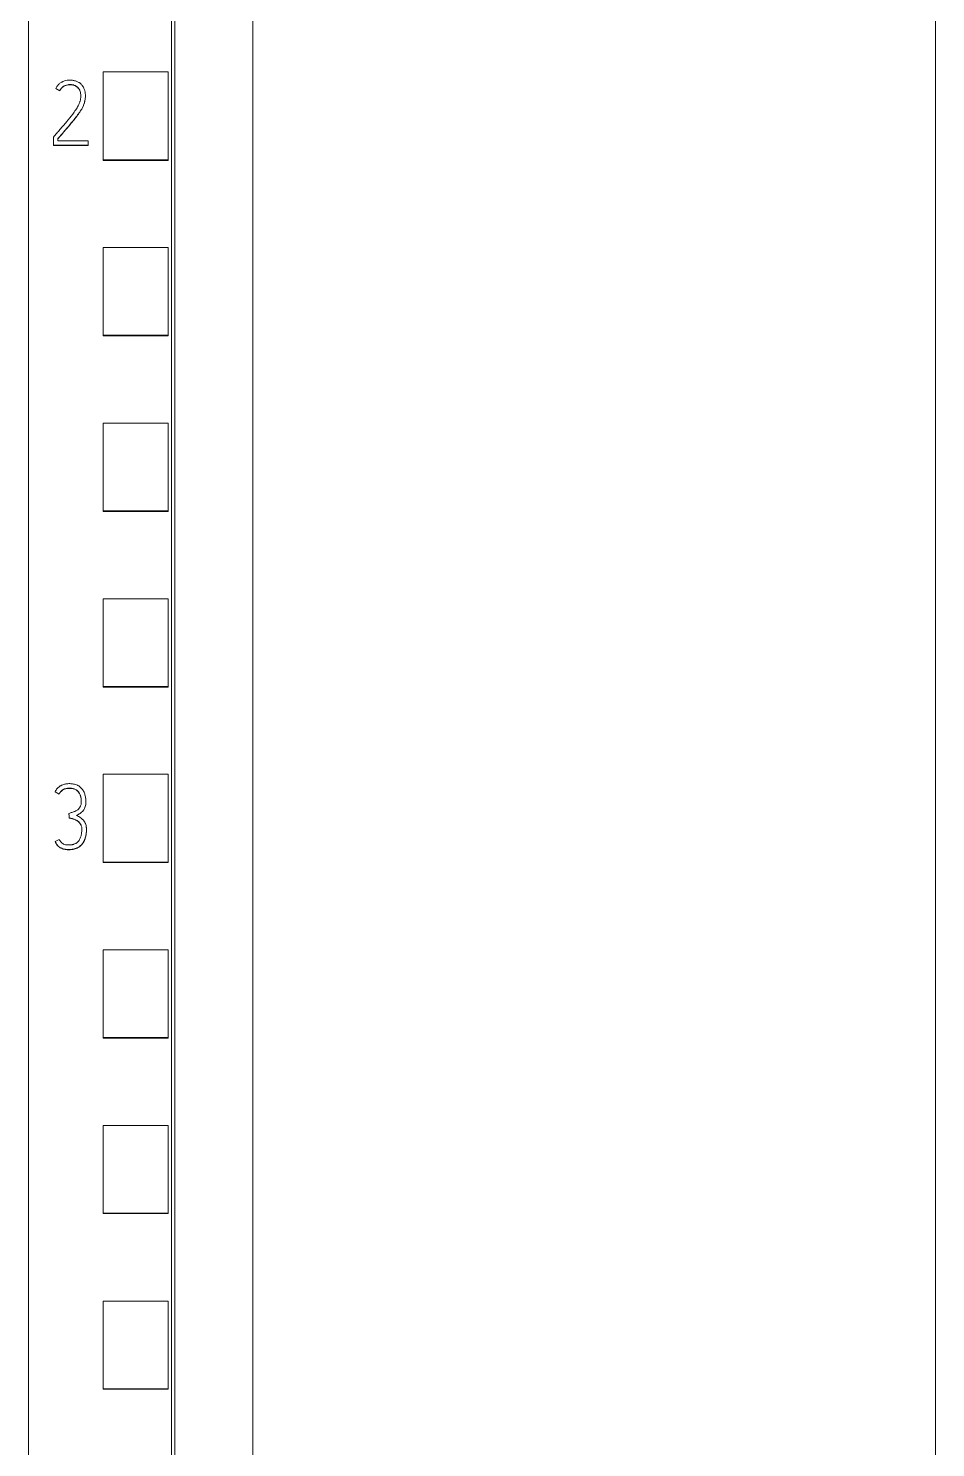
# Model space of a CAD drawing. Header units: millimetres. Extents: x 4137 to 6698, y 1400 to 3585.
# Drawn here: x 5459.45 to 5487.35, y 3271.33 to 3314.99 of the extents above; entities that cross this region are included whole.
import ezdxf

# ---------------------------------------------------------------- set-up
doc = ezdxf.new("R2010")
doc.units = ezdxf.units.MM
doc.layers.add('000-PI-Oprema', color=30, linetype='Continuous', lineweight=5)

msp = doc.modelspace()

# ---------------------------------------------------------------- linework, layer by layer
at = {"layer": '000-PI-Oprema', "color": 0, "linetype": 'ByBlock', "lineweight": 0}
for p, q in [((5459.448, 3360.459), (5459.448, 3247.041)), ((5463.848, 3358.178), (5463.848, 3249.363)), ((5461.748, 3310.949), (5461.748, 3313.651)), ((5463.748, 3313.651), (5461.748, 3313.651)), ((5463.748, 3310.949), (5463.748, 3313.651)), ((5461.2, 3312.909), (5461.2, 3312.915)), ((5460.218, 3311.392), (5461.283, 3311.392)), ((5461.283, 3311.386), (5460.218, 3311.386)), ((5461.283, 3311.53), (5460.357, 3311.53)), ((5461.283, 3311.392), (5461.283, 3311.53)), ((5461.283, 3311.392), (5461.283, 3311.386)), ((5461.748, 3310.928), (5461.748, 3310.949)), ((5463.748, 3310.949), (5461.748, 3310.949)), ((5463.748, 3310.928), (5461.748, 3310.928)), ((5463.748, 3310.928), (5463.748, 3310.949)), ((5461.748, 3305.547), (5461.748, 3308.249)), ((5463.748, 3308.249), (5461.748, 3308.249)), ((5463.748, 3305.547), (5463.748, 3308.249)), ((5461.748, 3305.528), (5461.748, 3305.547)), ((5463.748, 3305.547), (5461.748, 3305.547)), ((5463.748, 3305.528), (5461.748, 3305.528)), ((5463.748, 3305.528), (5463.748, 3305.547)), ((5461.748, 3300.146), (5461.748, 3302.847)), ((5463.748, 3302.847), (5461.748, 3302.847)), ((5463.748, 3300.146), (5463.748, 3302.847)), ((5461.748, 3300.128), (5461.748, 3300.146)), ((5463.748, 3300.146), (5461.748, 3300.146)), ((5463.748, 3300.128), (5461.748, 3300.128)), ((5463.748, 3300.128), (5463.748, 3300.146)), ((5461.748, 3294.744), (5461.748, 3297.445)), ((5463.748, 3297.445), (5461.748, 3297.445)), ((5463.748, 3294.744), (5463.748, 3297.445)), ((5461.748, 3294.728), (5461.748, 3294.744)), ((5463.748, 3294.744), (5461.748, 3294.744)), ((5463.748, 3294.728), (5461.748, 3294.728)), ((5463.748, 3294.728), (5463.748, 3294.744)), ((5461.748, 3289.342), (5461.748, 3292.044)), ((5463.748, 3292.044), (5461.748, 3292.044)), ((5463.748, 3289.342), (5463.748, 3292.044)), ((5461.215, 3291.187), (5461.215, 3291.194)), ((5460.694, 3290.841), (5460.694, 3290.835)), ((5460.702, 3290.702), (5460.702, 3290.696)), ((5461.232, 3290.334), (5461.232, 3290.341)), ((5461.748, 3289.328), (5461.748, 3289.342)), ((5463.748, 3289.342), (5461.748, 3289.342)), ((5463.748, 3289.328), (5461.748, 3289.328)), ((5463.748, 3289.328), (5463.748, 3289.342)), ((5461.748, 3283.941), (5461.748, 3286.642)), ((5463.748, 3286.642), (5461.748, 3286.642)), ((5463.748, 3283.941), (5463.748, 3286.642)), ((5461.748, 3283.928), (5461.748, 3283.941)), ((5463.748, 3283.941), (5461.748, 3283.941)), ((5463.748, 3283.928), (5461.748, 3283.928)), ((5463.748, 3283.928), (5463.748, 3283.941)), ((5461.748, 3278.539), (5461.748, 3281.241)), ((5463.748, 3281.241), (5461.748, 3281.241)), ((5463.748, 3278.539), (5463.748, 3281.241)), ((5461.748, 3278.528), (5461.748, 3278.539)), ((5463.748, 3278.539), (5461.748, 3278.539)), ((5463.748, 3278.528), (5461.748, 3278.528)), ((5463.748, 3278.528), (5463.748, 3278.539)), ((5461.748, 3273.138), (5461.748, 3275.839)), ((5463.748, 3275.839), (5461.748, 3275.839)), ((5463.748, 3273.138), (5463.748, 3275.839)), ((5461.748, 3273.128), (5461.748, 3273.138)), ((5463.748, 3273.138), (5461.748, 3273.138)), ((5463.748, 3273.128), (5461.748, 3273.128)), ((5463.748, 3273.128), (5463.748, 3273.138))]:
    msp.add_line(p, q, dxfattribs=at)
at = {"layer": '000-PI-Oprema', "color": 0, "linetype": 'ByBlock', "lineweight": 0, "ltscale": 0.25}
for p, q in [((5460.293, 3313.141), (5460.418, 3313.071)), ((5460.218, 3311.646), (5460.218, 3311.386)), ((5460.357, 3311.53), (5460.357, 3311.597)), ((5460.269, 3291.506), (5460.397, 3291.436)), ((5460.269, 3289.979), (5460.397, 3290.037))]:
    msp.add_line(p, q, dxfattribs=at)
at = {"layer": '000-PI-Oprema', "color": 0, "linetype": 'ByBlock', "lineweight": 0}
for points, knots in [([(5463.948, 3358.364), (5463.948, 3355.32), (5463.948, 3345.75), (5463.948, 3331.58), (5463.948, 3317.013), (5463.948, 3302.803), (5463.948, 3288.509), (5463.948, 3273.023), (5463.948, 3260.383), (5463.948, 3252.418), (5463.948, 3249.078)], [0, 0, 0, 0, 0.083934, 0.263736, 0.389889, 0.484142, 0.653794, 0.78188, 0.908517, 1, 1, 1, 1]), ([(5466.348, 3355.298), (5466.348, 3353.275), (5466.348, 3344.726), (5466.348, 3331.58), (5466.348, 3317.013), (5466.348, 3302.803), (5466.348, 3288.509), (5466.348, 3273.023), (5466.348, 3260.265), (5466.348, 3251.383), (5466.348, 3247.126), (5466.348, 3246.328)], [0, 0, 0, 0, 0.055935, 0.236292, 0.362833, 0.457376, 0.627551, 0.756032, 0.883059, 0.978086, 1, 1, 1, 1]), ([(5487.348, 3355.298), (5487.348, 3353.275), (5487.348, 3344.726), (5487.348, 3331.58), (5487.348, 3317.013), (5487.348, 3302.803), (5487.348, 3288.509), (5487.348, 3273.023), (5487.348, 3260.265), (5487.348, 3251.383), (5487.348, 3247.126), (5487.348, 3246.328)], [0, 0, 0, 0, 0.055935, 0.236292, 0.362833, 0.457376, 0.627551, 0.756032, 0.883059, 0.978086, 1, 1, 1, 1]), ([(5460.357, 3311.597), (5460.396, 3311.643), (5460.435, 3311.688), (5460.513, 3311.78), (5460.552, 3311.826), (5460.63, 3311.918), (5460.669, 3311.963), (5460.747, 3312.056), (5460.785, 3312.102), (5460.861, 3312.195), (5460.899, 3312.242), (5460.953, 3312.314), (5460.971, 3312.339), (5461.006, 3312.388), (5461.024, 3312.412), (5461.057, 3312.463), (5461.073, 3312.488), (5461.103, 3312.54), (5461.118, 3312.566), (5461.136, 3312.607), (5461.142, 3312.621), (5461.153, 3312.649), (5461.159, 3312.663), (5461.173, 3312.707), (5461.18, 3312.736), (5461.191, 3312.795), (5461.195, 3312.824), (5461.199, 3312.869), (5461.2, 3312.885), (5461.2, 3312.915), (5461.2, 3312.93), (5461.198, 3312.975), (5461.195, 3313.005), (5461.187, 3313.05), (5461.184, 3313.064), (5461.176, 3313.094), (5461.171, 3313.108), (5461.161, 3313.137), (5461.155, 3313.15), (5461.142, 3313.177), (5461.134, 3313.19), (5461.122, 3313.209), (5461.118, 3313.216), (5461.109, 3313.228), (5461.104, 3313.234), (5461.089, 3313.251), (5461.079, 3313.263), (5461.058, 3313.284), (5461.047, 3313.294), (5461.029, 3313.308), (5461.023, 3313.312), (5461.01, 3313.321), (5461.003, 3313.325), (5460.97, 3313.344), (5460.943, 3313.356), (5460.9, 3313.371), (5460.885, 3313.376), (5460.856, 3313.384), (5460.841, 3313.387), (5460.811, 3313.392), (5460.796, 3313.394), (5460.766, 3313.396), (5460.751, 3313.397), (5460.721, 3313.398), (5460.706, 3313.398), (5460.676, 3313.397), (5460.66, 3313.395), (5460.615, 3313.39), (5460.585, 3313.384), (5460.542, 3313.37), (5460.528, 3313.365), (5460.507, 3313.356), (5460.5, 3313.353), (5460.487, 3313.346), (5460.48, 3313.342), (5460.447, 3313.323), (5460.423, 3313.306), (5460.389, 3313.275), (5460.378, 3313.265), (5460.357, 3313.242), (5460.348, 3313.23), (5460.321, 3313.194), (5460.306, 3313.168), (5460.293, 3313.141)], [0, 0, 0, 0, 0.0625, 0.0625, 0.125, 0.125, 0.1875, 0.1875, 0.25, 0.25, 0.3125, 0.3125, 0.34375, 0.34375, 0.375, 0.375, 0.40625, 0.40625, 0.4375, 0.4375, 0.453125, 0.453125, 0.46875, 0.46875, 0.5, 0.5, 0.53125, 0.53125, 0.546875, 0.546875, 0.5625, 0.5625, 0.59375, 0.59375, 0.609375, 0.609375, 0.625, 0.625, 0.640625, 0.640625, 0.65625, 0.65625, 0.664062, 0.664062, 0.671875, 0.671875, 0.6875, 0.6875, 0.703125, 0.703125, 0.710937, 0.710937, 0.71875, 0.71875, 0.75, 0.75, 0.765625, 0.765625, 0.78125, 0.78125, 0.796875, 0.796875, 0.8125, 0.8125, 0.828125, 0.828125, 0.84375, 0.84375, 0.875, 0.875, 0.890625, 0.890625, 0.898437, 0.898437, 0.90625, 0.90625, 0.9375, 0.9375, 0.953125, 0.953125, 0.96875, 0.96875, 1, 1, 1, 1]), ([(5460.418, 3313.077), (5460.429, 3313.1), (5460.443, 3313.122), (5460.467, 3313.153), (5460.475, 3313.162), (5460.494, 3313.18), (5460.504, 3313.189), (5460.536, 3313.211), (5460.558, 3313.224), (5460.607, 3313.243), (5460.632, 3313.251), (5460.67, 3313.258), (5460.683, 3313.26), (5460.708, 3313.262), (5460.722, 3313.262), (5460.76, 3313.262), (5460.786, 3313.259), (5460.824, 3313.251), (5460.836, 3313.247), (5460.861, 3313.239), (5460.873, 3313.234), (5460.908, 3313.217), (5460.93, 3313.204), (5460.961, 3313.179), (5460.97, 3313.171), (5460.988, 3313.152), (5460.996, 3313.142), (5461.008, 3313.126), (5461.011, 3313.12), (5461.018, 3313.109), (5461.027, 3313.092), (5461.034, 3313.074), (5461.042, 3313.049), (5461.045, 3313.036), (5461.051, 3313.011), (5461.053, 3312.998), (5461.056, 3312.972), (5461.057, 3312.96), (5461.059, 3312.934), (5461.059, 3312.921), (5461.059, 3312.895), (5461.058, 3312.882), (5461.056, 3312.856), (5461.055, 3312.843), (5461.05, 3312.805), (5461.045, 3312.78), (5461.035, 3312.742), (5461.031, 3312.73), (5461.023, 3312.705), (5461.019, 3312.693), (5461.004, 3312.657), (5460.993, 3312.634), (5460.969, 3312.589), (5460.956, 3312.566), (5460.93, 3312.523), (5460.916, 3312.501), (5460.873, 3312.437), (5460.843, 3312.396), (5460.751, 3312.272), (5460.686, 3312.193), (5460.587, 3312.075), (5460.553, 3312.035), (5460.487, 3311.957), (5460.453, 3311.918), (5460.386, 3311.84), (5460.353, 3311.802), (5460.285, 3311.724), (5460.252, 3311.685), (5460.218, 3311.646)], [0, 0, 0, 0, 0.03125, 0.03125, 0.046875, 0.046875, 0.0625, 0.0625, 0.09375, 0.09375, 0.125, 0.125, 0.140625, 0.140625, 0.15625, 0.15625, 0.1875, 0.1875, 0.203125, 0.203125, 0.21875, 0.21875, 0.25, 0.25, 0.265625, 0.265625, 0.28125, 0.28125, 0.289063, 0.289063, 0.296875, 0.3125, 0.3125, 0.328125, 0.328125, 0.34375, 0.34375, 0.359375, 0.359375, 0.375, 0.375, 0.390625, 0.390625, 0.40625, 0.40625, 0.4375, 0.4375, 0.453125, 0.453125, 0.46875, 0.46875, 0.5, 0.5, 0.53125, 0.53125, 0.5625, 0.5625, 0.625, 0.625, 0.75, 0.75, 0.8125, 0.8125, 0.875, 0.875, 0.9375, 0.9375, 1, 1, 1, 1]), ([(5461.2, 3312.909), (5461.2, 3312.888), (5461.199, 3312.866), (5461.195, 3312.815), (5461.191, 3312.786), (5461.182, 3312.741), (5461.179, 3312.727), (5461.171, 3312.698), (5461.167, 3312.683), (5461.158, 3312.654), (5461.152, 3312.64), (5461.141, 3312.612), (5461.135, 3312.599), (5461.116, 3312.558), (5461.102, 3312.531), (5461.072, 3312.479), (5461.055, 3312.454), (5461.022, 3312.404), (5461.005, 3312.379), (5460.97, 3312.33), (5460.952, 3312.306), (5460.897, 3312.234), (5460.86, 3312.188), (5460.784, 3312.094), (5460.746, 3312.048), (5460.668, 3311.956), (5460.629, 3311.911), (5460.551, 3311.819), (5460.512, 3311.774), (5460.434, 3311.682), (5460.396, 3311.636), (5460.357, 3311.59)], [0, 0, 0, 0, 0.040253, 0.040253, 0.096709, 0.096709, 0.124936, 0.124936, 0.153164, 0.153164, 0.181392, 0.181392, 0.20962, 0.20962, 0.266076, 0.266076, 0.322531, 0.322531, 0.378987, 0.378987, 0.435443, 0.435443, 0.548354, 0.548354, 0.661266, 0.661266, 0.774177, 0.774177, 0.887089, 0.887089, 1, 1, 1, 1]), ([(5461.059, 3312.906), (5461.059, 3312.916), (5461.059, 3312.927), (5461.057, 3312.95), (5461.056, 3312.963), (5461.053, 3312.988), (5461.051, 3313.001), (5461.046, 3313.027), (5461.043, 3313.039), (5461.035, 3313.064), (5461.03, 3313.076), (5461.022, 3313.094), (5461.019, 3313.1), (5461.013, 3313.111), (5461.009, 3313.117), (5460.991, 3313.144), (5460.973, 3313.163), (5460.948, 3313.183), (5460.943, 3313.187), (5460.932, 3313.195), (5460.916, 3313.206), (5460.888, 3313.222), (5460.864, 3313.232), (5460.839, 3313.24), (5460.826, 3313.244), (5460.788, 3313.253), (5460.763, 3313.256), (5460.71, 3313.256), (5460.671, 3313.253), (5460.633, 3313.244), (5460.608, 3313.237), (5460.596, 3313.233), (5460.572, 3313.223), (5460.56, 3313.217), (5460.537, 3313.205), (5460.526, 3313.198), (5460.494, 3313.175), (5460.475, 3313.157), (5460.451, 3313.127), (5460.444, 3313.116), (5460.43, 3313.094), (5460.424, 3313.082), (5460.418, 3313.071)], [0, 0, 0, 0, 0.034384, 0.034384, 0.076368, 0.076368, 0.118351, 0.118351, 0.160334, 0.160334, 0.202317, 0.202317, 0.223309, 0.223309, 0.244301, 0.244301, 0.328267, 0.328267, 0.349259, 0.349259, 0.370251, 0.412234, 0.454217, 0.454217, 0.496201, 0.496201, 0.580167, 0.580167, 0.664134, 0.706117, 0.706117, 0.7481, 0.7481, 0.790084, 0.790084, 0.832067, 0.832067, 0.916033, 0.916033, 0.958017, 0.958017, 1, 1, 1, 1]), ([(5460.269, 3291.506), (5460.278, 3291.524), (5460.297, 3291.56), (5460.322, 3291.592), (5460.342, 3291.614), (5460.349, 3291.622), (5460.364, 3291.636), (5460.372, 3291.642), (5460.395, 3291.661), (5460.411, 3291.673), (5460.437, 3291.689), (5460.446, 3291.694), (5460.464, 3291.704), (5460.473, 3291.708), (5460.501, 3291.72), (5460.52, 3291.727), (5460.549, 3291.736), (5460.559, 3291.738), (5460.578, 3291.743), (5460.588, 3291.745), (5460.618, 3291.75), (5460.658, 3291.754), (5460.698, 3291.755), (5460.739, 3291.755), (5460.759, 3291.754), (5460.799, 3291.75), (5460.819, 3291.748), (5460.859, 3291.74), (5460.878, 3291.735), (5460.917, 3291.723), (5460.935, 3291.715), (5460.963, 3291.702), (5460.972, 3291.698), (5460.99, 3291.688), (5460.998, 3291.682), (5461.023, 3291.666), (5461.039, 3291.653), (5461.061, 3291.633), (5461.068, 3291.626), (5461.082, 3291.611), (5461.089, 3291.604), (5461.108, 3291.58), (5461.12, 3291.564), (5461.141, 3291.53), (5461.15, 3291.512), (5461.175, 3291.456), (5461.187, 3291.418), (5461.2, 3291.359), (5461.204, 3291.339), (5461.21, 3291.3), (5461.212, 3291.279), (5461.214, 3291.239), (5461.215, 3291.219), (5461.215, 3291.179), (5461.215, 3291.159), (5461.212, 3291.119), (5461.21, 3291.099), (5461.202, 3291.059), (5461.196, 3291.04), (5461.181, 3291.002), (5461.173, 3290.984), (5461.157, 3290.958), (5461.152, 3290.949), (5461.14, 3290.933), (5461.134, 3290.925), (5461.114, 3290.902), (5461.1, 3290.888), (5461.078, 3290.867), (5461.07, 3290.861), (5461.054, 3290.849), (5461.045, 3290.843), (5461.02, 3290.826), (5461.003, 3290.816), (5460.968, 3290.796), (5460.95, 3290.786), (5460.932, 3290.777)], [0, 0, 0, 0, 0.03125, 0.0625, 0.0625, 0.078125, 0.078125, 0.09375, 0.09375, 0.125, 0.125, 0.140625, 0.140625, 0.15625, 0.15625, 0.1875, 0.1875, 0.203125, 0.203125, 0.21875, 0.21875, 0.25, 0.28125, 0.28125, 0.3125, 0.3125, 0.34375, 0.34375, 0.375, 0.375, 0.40625, 0.40625, 0.421875, 0.421875, 0.4375, 0.4375, 0.46875, 0.46875, 0.484375, 0.484375, 0.5, 0.5, 0.53125, 0.53125, 0.5625, 0.5625, 0.625, 0.625, 0.65625, 0.65625, 0.6875, 0.6875, 0.71875, 0.71875, 0.75, 0.75, 0.78125, 0.78125, 0.8125, 0.8125, 0.84375, 0.84375, 0.859375, 0.859375, 0.875, 0.875, 0.90625, 0.90625, 0.921875, 0.921875, 0.9375, 0.9375, 0.96875, 0.96875, 1, 1, 1, 1]), ([(5460.694, 3290.841), (5460.725, 3290.85), (5460.757, 3290.86), (5460.82, 3290.879), (5460.851, 3290.889), (5460.896, 3290.91), (5460.911, 3290.918), (5460.94, 3290.934), (5460.953, 3290.944), (5460.973, 3290.959), (5460.979, 3290.964), (5460.991, 3290.976), (5460.997, 3290.982), (5461.013, 3291), (5461.024, 3291.013), (5461.037, 3291.034), (5461.041, 3291.041), (5461.049, 3291.056), (5461.052, 3291.063), (5461.061, 3291.086), (5461.065, 3291.102), (5461.071, 3291.135), (5461.073, 3291.151), (5461.074, 3291.184), (5461.074, 3291.201), (5461.073, 3291.25), (5461.071, 3291.283), (5461.063, 3291.332), (5461.06, 3291.348), (5461.053, 3291.372), (5461.051, 3291.38), (5461.046, 3291.396), (5461.043, 3291.404), (5461.034, 3291.427), (5461.027, 3291.441), (5461.01, 3291.47), (5461.001, 3291.485), (5460.981, 3291.511), (5460.97, 3291.523), (5460.952, 3291.54), (5460.946, 3291.546), (5460.933, 3291.556), (5460.926, 3291.561), (5460.905, 3291.575), (5460.89, 3291.582), (5460.86, 3291.595), (5460.844, 3291.6), (5460.811, 3291.608), (5460.795, 3291.611), (5460.762, 3291.615), (5460.746, 3291.616), (5460.712, 3291.617), (5460.696, 3291.617), (5460.662, 3291.614), (5460.646, 3291.613), (5460.613, 3291.608), (5460.597, 3291.604), (5460.573, 3291.597), (5460.565, 3291.594), (5460.55, 3291.588), (5460.542, 3291.585), (5460.527, 3291.578), (5460.519, 3291.574), (5460.505, 3291.566), (5460.498, 3291.561), (5460.478, 3291.547), (5460.465, 3291.536), (5460.442, 3291.512), (5460.432, 3291.499), (5460.413, 3291.472), (5460.405, 3291.457), (5460.397, 3291.442)], [0, 0, 0, 0, 0.0625, 0.0625, 0.125, 0.125, 0.15625, 0.15625, 0.1875, 0.1875, 0.203125, 0.203125, 0.21875, 0.21875, 0.25, 0.25, 0.265625, 0.265625, 0.28125, 0.28125, 0.3125, 0.3125, 0.34375, 0.34375, 0.375, 0.375, 0.4375, 0.4375, 0.46875, 0.46875, 0.484375, 0.484375, 0.5, 0.5, 0.53125, 0.53125, 0.5625, 0.5625, 0.59375, 0.59375, 0.609375, 0.609375, 0.625, 0.625, 0.65625, 0.65625, 0.6875, 0.6875, 0.71875, 0.71875, 0.75, 0.75, 0.78125, 0.78125, 0.8125, 0.8125, 0.84375, 0.84375, 0.859375, 0.859375, 0.875, 0.875, 0.890625, 0.890625, 0.90625, 0.90625, 0.9375, 0.9375, 0.96875, 0.96875, 1, 1, 1, 1]), ([(5460.397, 3291.436), (5460.404, 3291.451), (5460.413, 3291.465), (5460.431, 3291.492), (5460.441, 3291.505), (5460.459, 3291.523), (5460.465, 3291.528), (5460.477, 3291.539), (5460.484, 3291.544), (5460.497, 3291.554), (5460.504, 3291.559), (5460.518, 3291.567), (5460.525, 3291.571), (5460.548, 3291.582), (5460.563, 3291.588), (5460.595, 3291.597), (5460.611, 3291.601), (5460.644, 3291.606), (5460.66, 3291.608), (5460.693, 3291.61), (5460.71, 3291.611), (5460.76, 3291.61), (5460.792, 3291.606), (5460.833, 3291.597), (5460.841, 3291.594), (5460.857, 3291.589), (5460.865, 3291.587), (5460.888, 3291.577), (5460.902, 3291.57), (5460.924, 3291.556), (5460.93, 3291.552), (5460.943, 3291.541), (5460.95, 3291.536), (5460.968, 3291.519), (5460.979, 3291.507), (5460.994, 3291.487), (5460.999, 3291.48), (5461.009, 3291.467), (5461.022, 3291.445), (5461.032, 3291.423), (5461.045, 3291.393), (5461.05, 3291.377), (5461.059, 3291.347), (5461.062, 3291.333), (5461.064, 3291.319)], [0, 0, 0, 0, 0.055989, 0.055989, 0.111979, 0.111979, 0.139974, 0.139974, 0.167968, 0.167968, 0.195963, 0.195963, 0.223958, 0.223958, 0.279947, 0.279947, 0.335937, 0.335937, 0.391926, 0.391926, 0.447916, 0.447916, 0.559895, 0.559895, 0.587889, 0.587889, 0.615884, 0.615884, 0.671874, 0.671874, 0.699868, 0.699868, 0.727863, 0.727863, 0.783853, 0.783853, 0.811847, 0.811847, 0.839842, 0.895832, 0.895832, 0.951821, 0.951821, 1, 1, 1, 1]), ([(5461.21, 3291.098), (5461.211, 3291.109), (5461.213, 3291.12), (5461.215, 3291.149), (5461.215, 3291.168), (5461.215, 3291.187)], [0, 0, 0, 0, 0.372922, 0.372922, 1, 1, 1, 1]), ([(5460.932, 3290.777), (5460.951, 3290.767), (5460.97, 3290.757), (5461.006, 3290.736), (5461.024, 3290.725), (5461.059, 3290.702), (5461.076, 3290.69), (5461.101, 3290.67), (5461.109, 3290.663), (5461.124, 3290.648), (5461.131, 3290.64), (5461.151, 3290.617), (5461.164, 3290.6), (5461.18, 3290.572), (5461.185, 3290.563), (5461.194, 3290.544), (5461.198, 3290.534), (5461.21, 3290.505), (5461.216, 3290.485), (5461.223, 3290.454), (5461.225, 3290.443), (5461.228, 3290.422), (5461.229, 3290.412), (5461.232, 3290.38), (5461.232, 3290.359), (5461.232, 3290.318), (5461.231, 3290.297), (5461.229, 3290.255), (5461.227, 3290.234), (5461.221, 3290.192), (5461.218, 3290.171), (5461.205, 3290.11), (5461.194, 3290.07), (5461.174, 3290.021), (5461.17, 3290.012), (5461.161, 3289.993), (5461.156, 3289.983), (5461.141, 3289.955), (5461.13, 3289.937), (5461.105, 3289.903), (5461.092, 3289.887), (5461.07, 3289.864), (5461.062, 3289.857), (5461.047, 3289.843), (5461.038, 3289.836), (5461.013, 3289.816), (5460.996, 3289.805), (5460.969, 3289.789), (5460.959, 3289.784), (5460.94, 3289.775), (5460.93, 3289.771), (5460.881, 3289.751), (5460.84, 3289.741), (5460.778, 3289.732), (5460.757, 3289.73), (5460.714, 3289.727), (5460.693, 3289.727), (5460.651, 3289.728), (5460.63, 3289.729), (5460.599, 3289.732), (5460.588, 3289.734), (5460.567, 3289.737), (5460.557, 3289.739), (5460.526, 3289.747), (5460.506, 3289.753), (5460.476, 3289.765), (5460.467, 3289.769), (5460.448, 3289.778), (5460.438, 3289.783), (5460.411, 3289.799), (5460.393, 3289.811), (5460.369, 3289.832), (5460.361, 3289.839), (5460.347, 3289.854), (5460.34, 3289.862), (5460.32, 3289.887), (5460.309, 3289.905), (5460.288, 3289.941), (5460.278, 3289.96), (5460.269, 3289.979)], [0, 0, 0, 0, 0.03125, 0.03125, 0.0625, 0.0625, 0.09375, 0.09375, 0.109375, 0.109375, 0.125, 0.125, 0.15625, 0.15625, 0.171875, 0.171875, 0.1875, 0.1875, 0.21875, 0.21875, 0.234375, 0.234375, 0.25, 0.25, 0.28125, 0.28125, 0.3125, 0.3125, 0.34375, 0.34375, 0.375, 0.375, 0.4375, 0.4375, 0.453125, 0.453125, 0.46875, 0.46875, 0.5, 0.5, 0.53125, 0.53125, 0.546875, 0.546875, 0.5625, 0.5625, 0.59375, 0.59375, 0.609375, 0.609375, 0.625, 0.625, 0.6875, 0.6875, 0.71875, 0.71875, 0.75, 0.75, 0.78125, 0.78125, 0.796875, 0.796875, 0.8125, 0.8125, 0.84375, 0.84375, 0.859375, 0.859375, 0.875, 0.875, 0.90625, 0.90625, 0.921875, 0.921875, 0.9375, 0.9375, 0.96875, 0.96875, 1, 1, 1, 1]), ([(5460.397, 3290.037), (5460.404, 3290.021), (5460.412, 3290.006), (5460.43, 3289.977), (5460.44, 3289.963), (5460.458, 3289.944), (5460.464, 3289.938), (5460.478, 3289.926), (5460.484, 3289.921), (5460.499, 3289.911), (5460.506, 3289.907), (5460.522, 3289.899), (5460.53, 3289.895), (5460.554, 3289.886), (5460.57, 3289.881), (5460.604, 3289.874), (5460.622, 3289.872), (5460.656, 3289.869), (5460.673, 3289.868), (5460.708, 3289.868), (5460.725, 3289.869), (5460.759, 3289.872), (5460.776, 3289.874), (5460.802, 3289.879), (5460.81, 3289.881), (5460.827, 3289.885), (5460.836, 3289.887), (5460.86, 3289.895), (5460.876, 3289.902), (5460.9, 3289.913), (5460.907, 3289.917), (5460.922, 3289.926), (5460.93, 3289.931), (5460.95, 3289.947), (5460.963, 3289.958), (5460.987, 3289.983), (5460.998, 3289.997), (5461.018, 3290.025), (5461.026, 3290.04), (5461.041, 3290.072), (5461.048, 3290.088), (5461.065, 3290.137), (5461.072, 3290.171), (5461.081, 3290.221), (5461.084, 3290.239), (5461.087, 3290.273), (5461.089, 3290.29), (5461.091, 3290.325), (5461.091, 3290.342), (5461.09, 3290.368), (5461.09, 3290.377), (5461.089, 3290.394), (5461.088, 3290.403), (5461.084, 3290.428), (5461.08, 3290.445), (5461.071, 3290.469), (5461.068, 3290.477), (5461.061, 3290.493), (5461.057, 3290.501), (5461.043, 3290.523), (5461.033, 3290.537), (5461.011, 3290.564), (5460.999, 3290.576), (5460.973, 3290.599), (5460.959, 3290.609), (5460.93, 3290.628), (5460.915, 3290.636), (5460.884, 3290.651), (5460.868, 3290.658), (5460.836, 3290.67), (5460.819, 3290.675), (5460.77, 3290.689), (5460.736, 3290.697), (5460.702, 3290.702)], [0, 0, 0, 0, 0.03125, 0.03125, 0.0625, 0.0625, 0.078125, 0.078125, 0.09375, 0.09375, 0.109375, 0.109375, 0.125, 0.125, 0.15625, 0.15625, 0.1875, 0.1875, 0.21875, 0.21875, 0.25, 0.25, 0.28125, 0.28125, 0.296875, 0.296875, 0.3125, 0.3125, 0.34375, 0.34375, 0.359375, 0.359375, 0.375, 0.375, 0.40625, 0.40625, 0.4375, 0.4375, 0.46875, 0.46875, 0.5, 0.5, 0.5625, 0.5625, 0.59375, 0.59375, 0.625, 0.625, 0.65625, 0.65625, 0.671875, 0.671875, 0.6875, 0.6875, 0.71875, 0.71875, 0.734375, 0.734375, 0.75, 0.75, 0.78125, 0.78125, 0.8125, 0.8125, 0.84375, 0.84375, 0.875, 0.875, 0.90625, 0.90625, 0.9375, 0.9375, 1, 1, 1, 1]), ([(5460.702, 3290.696), (5460.736, 3290.691), (5460.77, 3290.683), (5460.819, 3290.669), (5460.835, 3290.664), (5460.868, 3290.652), (5460.884, 3290.645), (5460.907, 3290.634), (5460.915, 3290.63), (5460.93, 3290.621), (5460.937, 3290.617), (5460.959, 3290.603), (5460.973, 3290.593), (5460.993, 3290.576), (5460.999, 3290.57), (5461.011, 3290.557), (5461.017, 3290.551), (5461.033, 3290.531), (5461.043, 3290.517), (5461.057, 3290.494), (5461.061, 3290.487), (5461.064, 3290.478), (5461.065, 3290.478), (5461.065, 3290.478)], [0, 0, 0, 0, 0.234549, 0.234549, 0.351824, 0.351824, 0.469098, 0.469098, 0.527735, 0.527735, 0.586373, 0.586373, 0.703647, 0.703647, 0.762285, 0.762285, 0.820922, 0.820922, 0.938196, 0.938196, 0.996834, 0.996834, 1, 1, 1, 1]), ([(5460.269, 3289.973), (5460.278, 3289.954), (5460.288, 3289.935), (5460.309, 3289.899), (5460.32, 3289.881), (5460.34, 3289.856), (5460.347, 3289.848), (5460.361, 3289.833), (5460.369, 3289.826), (5460.393, 3289.805), (5460.41, 3289.793), (5460.438, 3289.777), (5460.447, 3289.772), (5460.466, 3289.763), (5460.476, 3289.759), (5460.505, 3289.747), (5460.525, 3289.741), (5460.566, 3289.731), (5460.587, 3289.727), (5460.629, 3289.723), (5460.65, 3289.721), (5460.691, 3289.721), (5460.712, 3289.721), (5460.754, 3289.723), (5460.775, 3289.725), (5460.807, 3289.73), (5460.817, 3289.732), (5460.838, 3289.736), (5460.848, 3289.738), (5460.878, 3289.746), (5460.898, 3289.752), (5460.928, 3289.764), (5460.937, 3289.768), (5460.957, 3289.777), (5460.966, 3289.782), (5460.994, 3289.797), (5461.011, 3289.809), (5461.044, 3289.834), (5461.06, 3289.848), (5461.089, 3289.878), (5461.103, 3289.894), (5461.128, 3289.928), (5461.139, 3289.946), (5461.155, 3289.973), (5461.16, 3289.983), (5461.169, 3290.002), (5461.173, 3290.012), (5461.193, 3290.06), (5461.205, 3290.101), (5461.217, 3290.162), (5461.221, 3290.183), (5461.226, 3290.224), (5461.228, 3290.245), (5461.23, 3290.269), (5461.23, 3290.273), (5461.23, 3290.276)], [0, 0, 0, 0, 0.045144, 0.045144, 0.090287, 0.090287, 0.112859, 0.112859, 0.135431, 0.135431, 0.180575, 0.180575, 0.203147, 0.203147, 0.225718, 0.225718, 0.270862, 0.270862, 0.316006, 0.316006, 0.361149, 0.361149, 0.406293, 0.406293, 0.451437, 0.451437, 0.474009, 0.474009, 0.49658, 0.49658, 0.541724, 0.541724, 0.564296, 0.564296, 0.586868, 0.586868, 0.632011, 0.632011, 0.677155, 0.677155, 0.722299, 0.722299, 0.767442, 0.767442, 0.790014, 0.790014, 0.812586, 0.812586, 0.902873, 0.902873, 0.948017, 0.948017, 0.993161, 0.993161, 1, 1, 1, 1])]:
    msp.add_open_spline(points, degree=3, knots=knots, dxfattribs=at)
for points, weights in [([(5460.702, 3290.702), (5460.698, 3290.772), (5460.694, 3290.841)], [0.500000009599, 0.499999990401, 0.500000009599]), ([(5460.694, 3290.835), (5460.698, 3290.765), (5460.702, 3290.696)], [0.499999969803, 0.500000030197, 0.499999969803])]:
    msp.add_rational_spline(points, weights, degree=2, dxfattribs=at)

doc.saveas('drawing.dxf')
